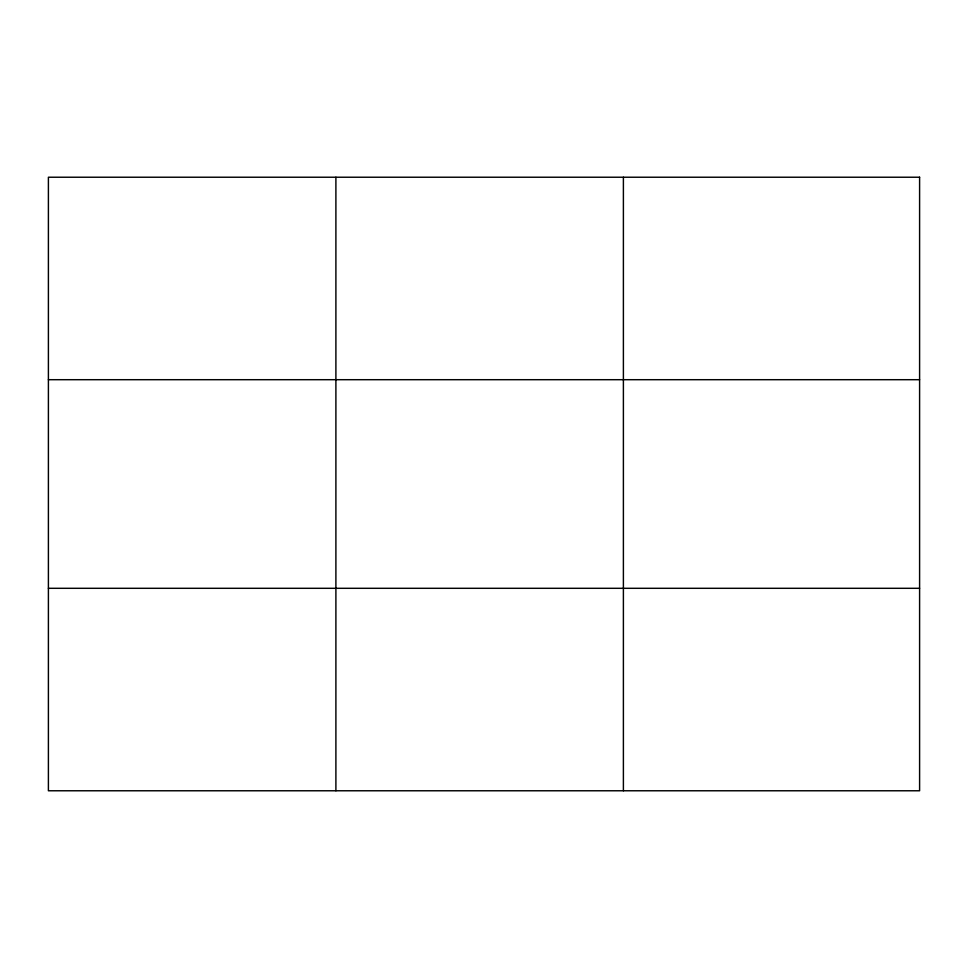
<?xml version="1.0" encoding="UTF-8"?>
<svg xmlns="http://www.w3.org/2000/svg" width="968" height="968" viewBox="0 0 968 968"><rect width="100%" height="100%" fill="white"/><g stroke="black" fill="none" stroke-linecap="round" stroke-linejoin="round"><path stroke-width="1.45" d="M335.896 790.771L335.896 177.229M623.392 790.771L623.392 177.229M48.4 379.698L919.6 379.698M48.4 588.302L919.6 588.302M919.6 177.229L919.6 790.771L48.4 790.771L48.4 177.229L919.6 177.229"/></g></svg>
